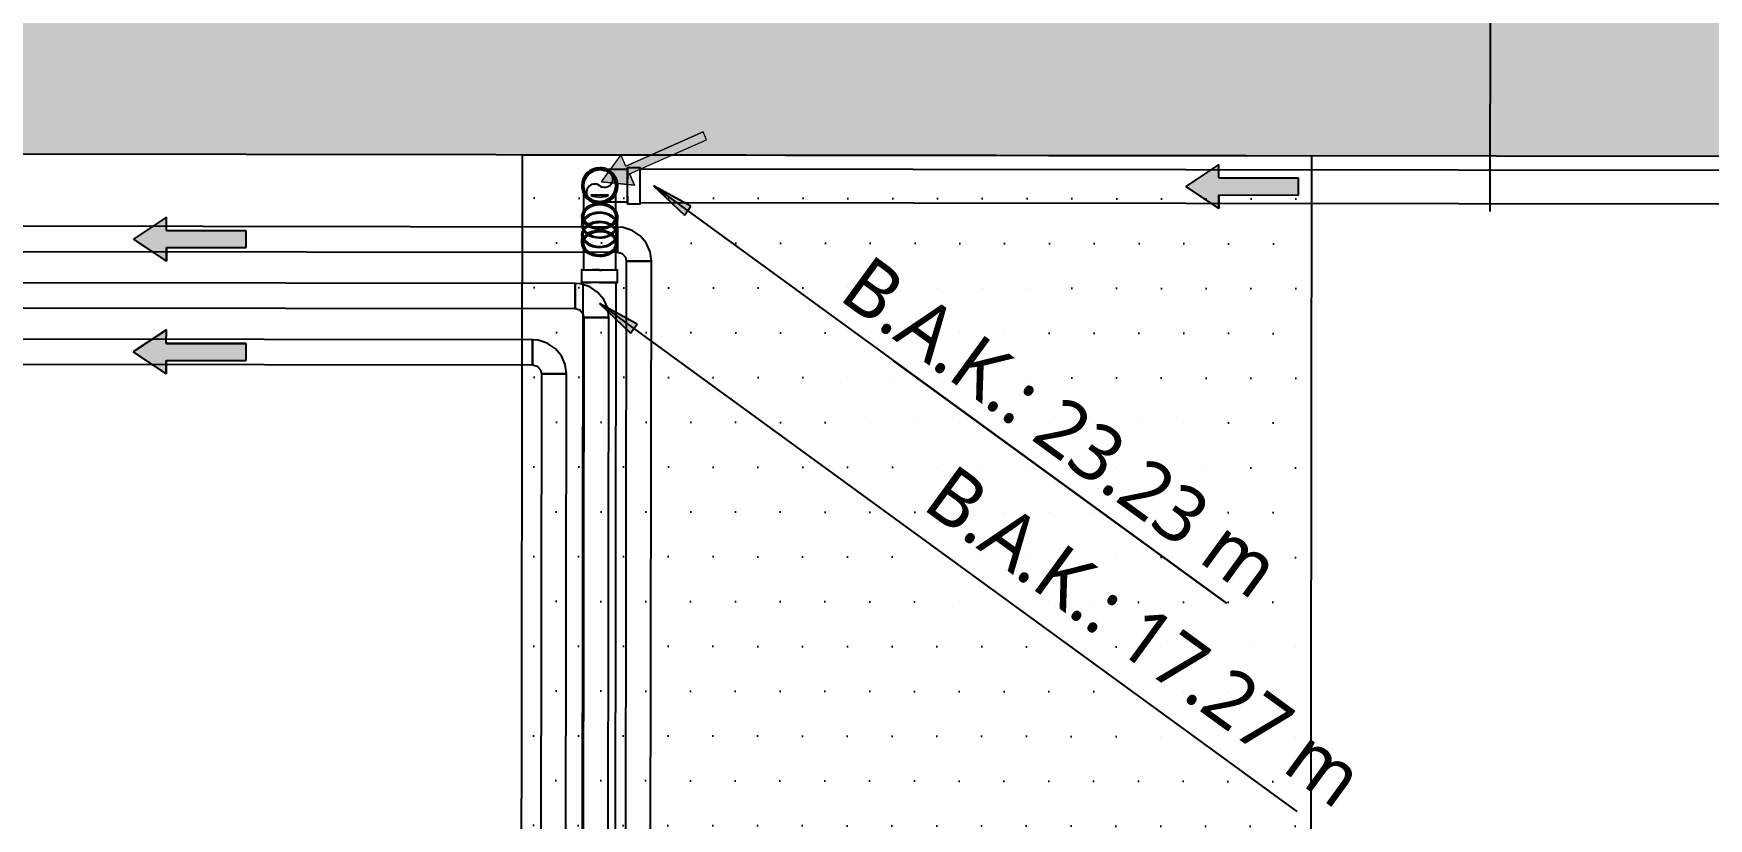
# Model space of a CAD drawing. Header units: millimetres. Extents: x 400382 to 401500, y 4543975 to 4544133.
# Drawn here: x 400831.43 to 400837.37, y 4544089.55 to 4544092.33 of the extents above; entities that cross this region are included whole.
import ezdxf

# ---------------------------------------------------------------- set-up
doc = ezdxf.new("R2010")
doc.units = ezdxf.units.MM
doc.linetypes.add('AKS', pattern=[3, 2.5, -0.25, 0, -0.25])
doc.layers.add('A-DETL-GENF', color=92, linetype='Continuous', lineweight=9)
for name, color, linetype in [('aks prota', 2, 'AKS'), ('kiriş prota', 6, 'Continuous'), ('kolon tarama prota', 252, 'Continuous'), ('merdiven prota', 2, 'Continuous'), ('perde prota', 1, 'Continuous'), ('TARAMA', 8, 'Continuous')]:
    doc.layers.add(name, color=color, linetype=linetype)
doc.styles.add('Segoe UI Light_1', font='', dxfattribs={"height": 200})
doc.styles.get('Segoe UI Light_1').set_extended_font_data('Segoe UI Light')

# ---------------------------------------------------------------- blocks, each defined once
blk = doc.blocks.new('Flow Direction - Flow Direction _25mm_-1035271-_17_70 m  ARA KAT')
at = {"layer": 'TARAMA'}
blk.add_hatch(color=256, dxfattribs=at).paths.add_polyline_path([(0, 0), (-117, -78), (-117, -30), (-400, -30), (-400, 30), (-117, 30), (-117, 78)], flags=0)
for p, q in [((0, 0), (-117, 78)), ((-117, 78), (-117, 30)), ((-117, 78), (0, 0)), ((-117, 30), (-117, 78)), ((-117, 30), (-400, 30)), ((-400, 30), (-400, -30)), ((-117, 30), (-400, 30)), ((-400, 30), (-400, -30)), ((-117, -78), (0, 0)), ((-117, -78), (0, 0)), ((-400, -30), (-117, -30)), ((-117, -30), (-400, -30)), ((-117, -30), (-117, -78)), ((-117, -30), (-117, -78))]:
    blk.add_line(p, q, dxfattribs=at)
blk = doc.blocks.new('Riser Direction1 - Flow Direction _25mm_ 2-2155046-_17_70 m  ARA KAT')
at = {"layer": 'A-DETL-GENF'}
blk.add_hatch(color=256, dxfattribs=at).paths.add_polyline_path([(0, 0), (118, 0), (96, -38.1), (354.9, -187.5), (339.8, -213.5), (81, -64.1), (59, -102.2)], flags=0)
for p, q in [((0, 0), (59, -102.2)), ((118, 0), (0, 0)), ((118, 0), (0, 0)), ((59, -102.2), (0, 0)), ((96, -38.1), (118, 0)), ((96, -38.1), (118, 0)), ((354.9, -187.5), (96, -38.1)), ((96, -38.1), (354.9, -187.5)), ((59, -102.2), (81, -64.1)), ((81, -64.1), (59, -102.2)), ((81, -64.1), (339.8, -213.5)), ((81, -64.1), (339.8, -213.5)), ((339.8, -213.5), (354.9, -187.5)), ((339.8, -213.5), (354.9, -187.5))]:
    blk.add_line(p, q, dxfattribs=at)
blk = doc.blocks.new('17.60 mekanik')
at = {"layer": 'kolon tarama prota'}
for points in [[(142412.97, 63565.4), (142423.94, 63554.98), (142426.26, 63558.18)], [(142393.93, 63523.6), (142404.91, 63513.18), (142407.23, 63516.38)]]:
    blk.add_hatch(color=256, dxfattribs=at).paths.add_polyline_path(points, flags=0)
for p, q in [((142398.23, 63569.17), (142398.23, 63569.17)), ((142398.72, 63569.6), (142398.72, 63569.6)), ((142398.72, 63569.6), (142398.72, 63569.6)), ((142398.77, 63569.55), (142398.77, 63569.55)), ((142408.22, 63571.77), (142403.77, 63571.77)), ((142795.06, 63571.3), (142408.22, 63571.3)), ((142388.22, 63565.4), (142388.22, 63554.56)), ((142397.03, 63562), (142390.84, 63562)), ((142399.65, 63554.56), (142399.65, 63565.39)), ((142412.97, 63565.4), (142423.94, 63554.98)), ((142426.26, 63558.18), (142412.97, 63565.4)), ((142412.97, 63565.4), (142616.2, 63417.74)), ((142389.09, 63561.25), (142389.09, 63561.25)), ((142389.14, 63561.19), (142389.14, 63561.19)), ((142389.14, 63561.19), (142389.14, 63561.19)), ((142389.64, 63561.62), (142389.64, 63561.62)), ((142389.64, 63561.62), (142389.64, 63561.62)), ((142403.77, 63559.02), (142408.22, 63559.02)), ((142408.22, 63559.5), (142795.06, 63559.5)), ((142423.94, 63554.98), (142426.26, 63558.18)), ((142400.24, 63550.74), (142114.74, 63550.74)), ((142387.56, 63554.56), (142387.56, 63551.42)), ((142388.03, 63551.42), (142388.03, 63548.1)), ((142399.83, 63548.1), (142399.83, 63551.42)), ((142400.24, 63550.74), (142400.24, 63546.29)), ((142400.24, 63546.29), (142400.24, 63550.74)), ((142400.24, 63550.74), (142400.24, 63541.85)), ((142400.24, 63541.85), (142400.24, 63550.74)), ((142400.31, 63551.42), (142400.31, 63554.56)), ((142387.56, 63548.1), (142387.56, 63544.99)), ((142400.24, 63546.29), (142400.24, 63541.85)), ((142400.24, 63541.85), (142400.24, 63546.29)), ((142400.31, 63544.99), (142400.31, 63548.1)), ((142114.74, 63541.85), (142400.24, 63541.85)), ((142403.39, 63538.69), (142403.39, 62819.81)), ((142407.84, 63538.69), (142403.39, 63538.69)), ((142403.39, 63538.69), (142407.84, 63538.69)), ((142412.28, 63538.69), (142403.39, 63538.69)), ((142403.39, 63538.69), (142412.28, 63538.69)), ((142412.28, 63538.69), (142407.84, 63538.69)), ((142407.84, 63538.69), (142412.28, 63538.69)), ((142412.28, 62819.81), (142412.28, 63538.69)), ((142387.56, 63535.54), (142387.56, 63531.1)), ((142400.31, 63531.1), (142400.31, 63535.54)), ((142385.24, 63530.74), (142100.21, 63530.74)), ((142385.24, 63530.74), (142385.24, 63526.29)), ((142385.24, 63526.29), (142385.24, 63530.74)), ((142385.24, 63530.74), (142385.24, 63521.85)), ((142385.24, 63521.85), (142385.24, 63530.74)), ((142385.24, 63526.29), (142385.24, 63521.85)), ((142385.24, 63521.85), (142385.24, 63526.29)), ((142388.03, 63531.1), (142388.23, 63531.12)), ((142388.03, 63531.1), (142388.03, 63104.51)), ((142388.23, 63531.08), (142388.03, 63531.1)), ((142388.23, 63531.12), (142388.82, 63531.13)), ((142388.82, 63531.07), (142388.23, 63531.08)), ((142388.82, 63531.13), (142389.76, 63531.14)), ((142389.76, 63531.06), (142388.82, 63531.07)), ((142389.76, 63531.14), (142390.98, 63531.15)), ((142390.98, 63531.05), (142389.76, 63531.06)), ((142390.98, 63531.15), (142392.4, 63531.16)), ((142392.4, 63531.04), (142390.98, 63531.05)), ((142392.4, 63531.16), (142393.93, 63531.16)), ((142393.93, 63531.04), (142392.4, 63531.04)), ((142393.93, 63531.16), (142395.46, 63531.16)), ((142395.46, 63531.04), (142393.93, 63531.04)), ((142395.46, 63531.16), (142396.88, 63531.15)), ((142396.88, 63531.05), (142395.46, 63531.04)), ((142396.88, 63531.15), (142398.1, 63531.14)), ((142398.1, 63531.06), (142396.88, 63531.05)), ((142398.1, 63531.14), (142399.04, 63531.13)), ((142399.04, 63531.07), (142398.1, 63531.06)), ((142399.04, 63531.13), (142399.63, 63531.12)), ((142399.63, 63531.08), (142399.04, 63531.07)), ((142399.63, 63531.12), (142399.83, 63531.1)), ((142399.83, 63531.1), (142399.63, 63531.08)), ((142399.83, 63104.51), (142399.83, 63531.1)), ((142100.21, 63521.85), (142385.24, 63521.85)), ((142393.93, 63523.6), (142404.91, 63513.18)), ((142407.23, 63516.38), (142393.93, 63523.6)), ((142393.93, 63523.6), (142501.46, 63445.47)), ((142388.39, 63518.69), (142388.39, 62819.81)), ((142392.84, 63518.69), (142388.39, 63518.69)), ((142388.39, 63518.69), (142392.84, 63518.69)), ((142397.28, 63518.69), (142388.39, 63518.69)), ((142388.39, 63518.69), (142397.28, 63518.69)), ((142397.28, 63518.69), (142392.84, 63518.69)), ((142392.84, 63518.69), (142397.28, 63518.69)), ((142397.28, 62819.81), (142397.28, 63518.69)), ((142404.91, 63513.18), (142407.23, 63516.38)), ((142370.24, 63510.74), (142085.68, 63510.74)), ((142370.24, 63510.74), (142370.24, 63506.29)), ((142370.24, 63506.29), (142370.24, 63510.74)), ((142370.24, 63510.74), (142370.24, 63501.85)), ((142370.24, 63501.85), (142370.24, 63510.74)), ((142370.24, 63506.29), (142370.24, 63501.85)), ((142370.24, 63501.85), (142370.24, 63506.29)), ((142616.2, 63417.74), (142498.12, 63503.53)), ((142085.68, 63501.85), (142370.24, 63501.85)), ((142373.39, 63498.69), (142373.39, 62723.34)), ((142377.84, 63498.69), (142373.39, 63498.69)), ((142373.39, 63498.69), (142377.84, 63498.69)), ((142382.28, 63498.69), (142373.39, 63498.69)), ((142373.39, 63498.69), (142382.28, 63498.69)), ((142382.28, 63498.69), (142377.84, 63498.69)), ((142377.84, 63498.69), (142382.28, 63498.69)), ((142382.28, 62723.34), (142382.28, 63498.69)), ((142501.46, 63445.47), (142641.2, 63343.94))]:
    blk.add_line(p, q, dxfattribs=at)
at = {"layer": 'kolon tarama prota', "flags": 128}
for points in [[(142388.22, 63565.4), (142388.68, 63567.67), (142390.02, 63569.56), (142391.99, 63570.77), (142393.93, 63571.11)], [(142403.77, 63571.11), (142400.75, 63571.11), (142398.02, 63571.11), (142395.85, 63571.11), (142394.44, 63571.11), (142393.93, 63571.11), (142393.93, 63571.11)], [(142393.93, 63571.11), (142396.2, 63570.64), (142398.1, 63569.31), (142399.31, 63567.33), (142399.65, 63565.4)], [(142393.93, 63559.68), (142391.66, 63560.15), (142389.77, 63561.48), (142388.55, 63563.46), (142388.22, 63565.4)], [(142399.65, 63565.4), (142399.18, 63563.13), (142397.84, 63561.23), (142395.87, 63560.02), (142393.93, 63559.68)], [(142393.93, 63559.68), (142394.4, 63559.68), (142395.78, 63559.68), (142397.92, 63559.68), (142400.63, 63559.68), (142403.64, 63559.68), (142403.77, 63559.68)], [(142412.28, 63538.69), (142411.81, 63542.04), (142410.43, 63545.12), (142408.25, 63547.69), (142405.43, 63549.56), (142402.21, 63550.58), (142400.24, 63550.74)], [(142388.22, 63544.99), (142388.22, 63542.18), (142388.22, 63538.89), (142388.22, 63535.54)], [(142399.65, 63535.54), (142399.65, 63539.07), (142399.65, 63542.34), (142399.65, 63544.99)], [(142400.24, 63541.85), (142401.89, 63541.38), (142403.05, 63540.13), (142403.39, 63538.69)], [(142397.28, 63518.69), (142396.81, 63522.04), (142395.43, 63525.12), (142393.25, 63527.69), (142390.43, 63529.56), (142387.21, 63530.58), (142385.24, 63530.74)], [(142385.24, 63521.85), (142386.89, 63521.39), (142388.05, 63520.13), (142388.39, 63518.69)], [(142382.28, 63498.69), (142381.81, 63502.04), (142380.43, 63505.12), (142378.25, 63507.69), (142375.43, 63509.56), (142372.21, 63510.58), (142370.24, 63510.74)], [(142370.24, 63501.85), (142371.89, 63501.39), (142373.05, 63500.13), (142373.39, 63498.69)]]:
    blk.add_lwpolyline(points, dxfattribs=at)
at = {"layer": 'kolon tarama prota'}
for centre, radius, start, end in [((142393.93, 63565.4), 6.38, 360, 180), ((142393.93, 63565.4), 6.38, 360, 180), ((142393.93, 63565.39), 6.38, 89.99705, 269.99705), ((142393.93, 63565.39), 6.38, 89.99705, 269.99705), ((142393.93, 63565.39), 6.38, 89.99705, 269.99705), ((142393.93, 63565.39), 6.38, 89.99705, 269.99705), ((142393.93, 63565.4), 5.9, 144, 324), ((142393.93, 63565.39), 5.71, 89.99705, 269.99705), ((142393.93, 63565.39), 5.71, 89.99705, 269.99705), ((142393.93, 63565.4), 5.71, 360, 180), ((142393.93, 63565.4), 5.9, 324, 144), ((142393.93, 63565.39), 6.38, 269.99705, 89.99705), ((142393.93, 63565.39), 6.38, 269.99705, 89.99705), ((142393.93, 63565.39), 6.38, 269.99705, 89.99705), ((142393.93, 63565.39), 6.38, 269.99705, 89.99705), ((142393.93, 63565.39), 5.71, 269.99705, 89.99705), ((142393.93, 63565.39), 5.71, 269.99705, 89.99705), ((142395.66, 63567.78), 2.95, 234, 54), ((142393.93, 63565.4), 6.38, 180, 360), ((142393.93, 63565.4), 6.38, 180, 360), ((142393.93, 63565.4), 5.71, 180, 360), ((142392.2, 63563.01), 2.95, 54, 234)]:
    blk.add_arc(centre, radius, start, end, dxfattribs=at)
for centre, major_axis, ratio, start_param, end_param in [((142403.77, 63565.4), (0, 6.38), 0.01, 4.712386, 7.853979), ((142403.77, 63565.4), (0, 5.72), 0.01, 4.712386, 7.853979), ((142408.22, 63565.4), (0, 6.38), 0.01, 4.712386, 7.853979), ((142408.22, 63565.4), (0, 5.9), 0.01, 0, 1.570796), ((142408.22, 63565.4), (0, 5.9), 0.01, 4.712389, 6.283185), ((142393.93, 63565.39), (5.71, 0), 0.707109, 4.140196, 4.712392), ((142393.93, 63565.39), (5.71, 0), 0.707109, 4.712392, 5.284588), ((142403.77, 63565.4), (0, 6.38), 0.01, 1.570794, 4.712386), ((142403.77, 63565.4), (0, 5.71), 0.01, 1.570794, 4.712386), ((142408.22, 63565.4), (0, 6.38), 0.01, 1.570794, 4.712386), ((142408.22, 63565.4), (0, 5.9), 0.01, 1.570796, 3.141593), ((142408.22, 63565.4), (0, 5.9), 0.01, 3.141593, 4.712389), ((142393.93, 63551.42), (6.38, 0), 0.707109, 1.5708, 4.712392), ((142393.93, 63554.56), (6.38, 0), 0.707109, 1.5708, 4.712392), ((142393.93, 63554.56), (5.71, 0), 0.707109, 1.5708, 4.712392), ((142393.93, 63554.56), (6.38, 0), 0.707109, 4.712392, 7.853985), ((142393.93, 63554.56), (5.71, 0), 0.707109, 4.712392, 7.853985), ((142393.93, 63551.42), (6.38, 0), 0.707109, 4.712392, 7.853985), ((142393.93, 63548.1), (6.38, 0), 0.714139, 1.570833, 4.712425), ((142393.93, 63551.42), (5.9, 0), 0.714139, 1.570796, 3.141593), ((142393.93, 63548.1), (5.9, 0), 0.714139, 1.570796, 3.141593), ((142393.93, 63551.42), (5.9, 0), 0.714139, 3.141593, 4.712389), ((142393.93, 63551.42), (5.9, 0), 0.714139, 0, 1.570796), ((142393.93, 63548.1), (6.38, 0), 0.714139, 4.712425, 7.854018), ((142393.93, 63548.1), (5.9, 0), 0.714139, 0, 1.570796), ((142393.93, 63551.42), (5.9, 0), 0.714139, 4.712389, 6.283185), ((142393.93, 63544.99), (6.38, 0), 0.714139, 1.570833, 4.712425), ((142393.93, 63548.1), (5.9, 0), 0.714139, 3.141593, 4.712389), ((142393.93, 63544.99), (5.71, 0), 0.714139, 1.570833, 4.712425), ((142393.93, 63544.99), (6.38, 0), 0.714139, 4.712425, 7.854018), ((142393.93, 63544.99), (5.71, 0), 0.714139, 4.712425, 7.854018), ((142393.93, 63548.1), (5.9, 0), 0.714139, 4.712389, 6.283185), ((142393.93, 63535.54), (6.38, 0), 0.009995, 1.570822, 4.712414), ((142393.93, 63535.54), (5.71, 0), 0.009995, 1.570822, 4.712414), ((142393.93, 63535.54), (6.38, 0), 0.009995, 4.712414, 7.854007), ((142393.93, 63535.54), (5.71, 0), 0.009995, 4.712414, 7.854007), ((142393.93, 63531.1), (6.38, 0), 0.009995, 1.570822, 4.712414), ((142393.93, 63531.1), (6.38, 0), 0.009995, 4.712414, 7.854007)]:
    blk.add_ellipse(centre, major_axis=major_axis, ratio=ratio, start_param=start_param, end_param=end_param, dxfattribs=at)
at = {"layer": 'kolon tarama prota', "xscale": 0.1, "yscale": 0.1, "zscale": 0.1}
for name, p, rotation in [('Riser Direction1 - Flow Direction _25mm_ 2-2155046-_17_70 m  ARA KAT', (142394.48, 63566.79), 53.99999999999888), ('Flow Direction - Flow Direction _25mm_-1035271-_17_70 m  ARA KAT', (142601.58, 63565.4), 179.9999999999998), ('Flow Direction - Flow Direction _25mm_-1035271-_17_70 m  ARA KAT', (142228.73, 63546.29), 179.9999999999999), ('Flow Direction - Flow Direction _25mm_-1035271-_17_70 m  ARA KAT', (142228.73, 63506.29), 179.9999999999999)]:
    blk.add_blockref(name, p, dxfattribs=dict(at, rotation=rotation))
at = {"layer": 'kolon tarama prota', "char_height": 20, "attachment_point": 1, "rotation": 324, "line_spacing_factor": 1.142579, "style": 'Segoe UI Light_1'}
for s, insert, width in [('B.A.K.: 23.23 m', (142489.87, 63541.76), 213.1568), ('B.A.K.: 17.27 m', (142519.59, 63467.64), 206.6213)]:
    blk.add_mtext(s, dxfattribs=dict(at, insert=insert, width=width))

msp = doc.modelspace()

# ---------------------------------------------------------------- hatches: boundary and pattern name
at = {"layer": 'kolon tarama prota'}
h = msp.add_hatch(color=256, dxfattribs=at)
h.dxf.hatch_style = 1
h.paths.add_polyline_path([(400873.1611, 4544093.3489), (400823.4647, 4544093.411), (400825.5274, 4544091.9084), (400871.9592, 4544091.8504), (400871.9281, 4544066.9505), (400860.0801, 4544066.9652), (400860.0779, 4544065.1653), (400861.0778, 4544065.164), (400861.0782, 4544065.464), (400873.1262, 4544065.449)])
h = msp.add_hatch(dxfattribs=at)
h.set_pattern_fill('DOTS', color=2, scale=0.1, angle=-0.07154)
h.set_pattern_definition([(359.928458, (399108.95614, 4543658.28852), (0.079573161, 0.158650765), [0, -0.15875])])
h.paths.add_polyline_path([(400833.3565, 4544085.8868), (400833.3581, 4544087.1939), (400833.1583, 4544087.3394), (400833.164, 4544091.8989), (400835.9605, 4544091.8954), (400835.953, 4544085.8836), (400835.1554, 4544085.8846)])

# ---------------------------------------------------------------- linework, layer by layer
at = {"layer": 'aks prota', "ltscale": 10}
msp.add_line((400836.5563, 4544061.5977), (400836.5999, 4544096.4658), dxfattribs=at)
at = {"layer": 'kiriş prota'}
msp.add_lwpolyline([(400833.3565, 4544085.8868), (400833.3581, 4544087.1939), (400833.1583, 4544087.3394), (400833.164, 4544091.8989), (400835.9605, 4544091.8954), (400835.953, 4544085.8836), (400835.1554, 4544085.8846)], dxfattribs=at)
at = {"layer": 'perde prota'}
msp.add_lwpolyline([(400860.0801, 4544066.9652), (400871.9281, 4544066.9505), (400871.9592, 4544091.8504), (400825.5274, 4544091.9084), (400823.4647, 4544093.411), (400873.1611, 4544093.3489), (400873.1262, 4544065.449), (400861.0782, 4544065.464), (400861.0778, 4544065.164), (400860.0779, 4544065.1653)], dxfattribs=at)

# ---------------------------------------------------------------- block references
at = {"layer": 'merdiven prota', "xscale": 0.01, "yscale": 0.01, "zscale": 0.01, "rotation": 359.9284577011093}
msp.add_blockref('17.60 mekanik', (399408.7062, 4543457.9141), dxfattribs=at)

doc.saveas('drawing.dxf')
